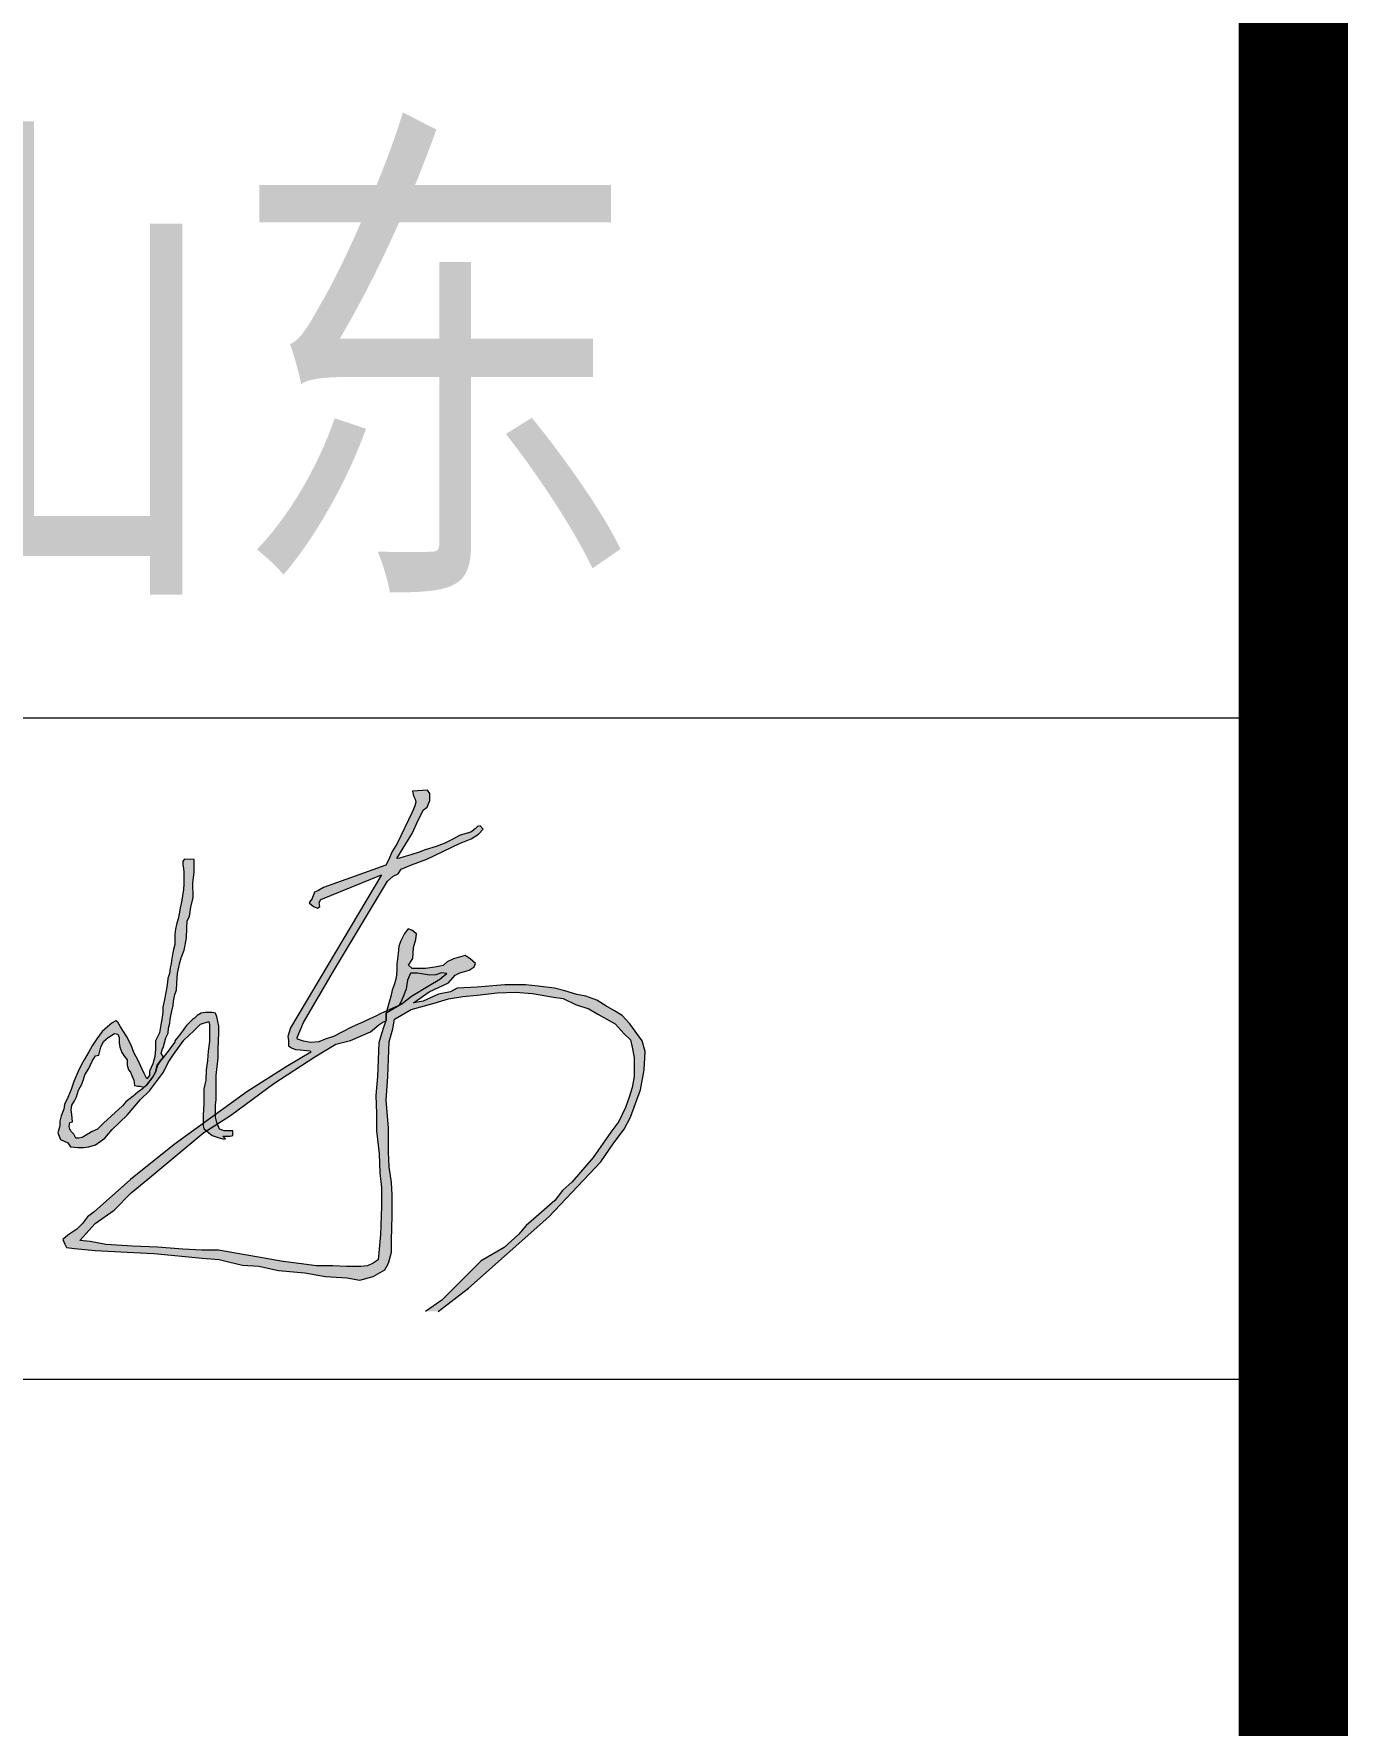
# Model space of a CAD drawing. Header units: inches. Extents: x -3272461 to -2504170, y 403793 to 1071042.
# Drawn here: x -2972552 to -2971352, y 862815 to 864359 of the extents above; entities that cross this region are included whole.
import ezdxf
from ezdxf.enums import TextEntityAlignment as Align

# ---------------------------------------------------------------- set-up
doc = ezdxf.new("R2010")
doc.units = ezdxf.units.IN
doc.header["$LTSCALE"] = 1000
doc.header["$MEASUREMENT"] = 0
doc.linetypes.add('LENGSHUI', pattern=[22, 20, -1, 0, -1])
doc.layers.get('0').update_dxf_attribs({"lineweight": 18})
doc.layers.add('00签名', color=7, linetype='LENGSHUI', lineweight=18)
doc.layers.add('PUB_TITLE', color=153, linetype='Continuous', lineweight=18)
doc.styles.add('-黑体', font='', dxfattribs={"width": 0.7})
doc.styles.get('-黑体').set_extended_font_data('微软雅黑')

msp = doc.modelspace()

# ---------------------------------------------------------------- hatches: boundary and pattern name
at = {"layer": '00签名', "linetype": 'Continuous'}
for points in [[(-2972182.620325855, 863192.5275263682), (-2972155.019997738, 863213.7287022454), (-2972081.664799166, 863278.8659636251), (-2972034.287864206, 863329.0836842224), (-2972022.298259057, 863346.307482568), (-2972012.931625595, 863359.0376726991), (-2972007.311645518, 863369.8953560949), (-2971997.945012055, 863394.9817789489), (-2971994.572395375, 863412.9534921128), (-2971993.824321963, 863429.8026531261), (-2971996.445722069, 863439.5377843714), (-2972007.852269999, 863455.0073825062), (-2972014.820668114, 863462.634073886), (-2972021.787494649, 863466.9447829303), (-2972029.752276257, 863471.5872941852), (-2972038.047090253, 863476.5609277274), (-2972047.999924098, 863480.2080323506), (-2972056.296309678, 863481.8663634796), (-2972067.245527015, 863485.1823458155), (-2972076.535152921, 863487.5029215204), (-2972091.466761062, 863489.4923749375), (-2972103.080757922, 863490.8189038562), (-2972121.993185287, 863490.8189038562), (-2972147.209231243, 863488.497648229), (-2972165.458450668, 863487.5029215204), (-2972171.432036873, 863484.1876191074), (-2972182.381254212, 863482.1974857677), (-2972196.316478861, 863475.8973233065), (-2972205.276072379, 863474.2396720998), (-2972191.007672177, 863484.1876191074), (-2972173.421660692, 863492.4772349856), (-2972167.118042099, 863499.4403219448), (-2972162.804047326, 863501.7615775719), (-2972154.509233329, 863504.0828331992), (-2972149.863634587, 863507.0670133246), (-2972148.537218706, 863510.05119345), (-2972153.514421418, 863514.3619024941), (-2972158.160020164, 863517.3460826197), (-2972168.777633532, 863514.3619024941), (-2972174.418044187, 863511.7088446566), (-2972178.067259437, 863508.3928623205), (-2972185.698865493, 863506.735211114), (-2972194.32528346, 863505.7404844059), (-2972206.60248826, 863505.740484406), (-2972209.718936944, 863508.7674996528), (-2972205.951852981, 863514.6223128355), (-2972205.115770935, 863524.6579698535), (-2972203.023994234, 863532.185392539), (-2972202.604381627, 863537.2032210481), (-2972206.789506612, 863540.5484400541), (-2972210.136977966, 863541.8028971815), (-2972213.484449322, 863537.6213734241), (-2972216.831920676, 863530.9309354118), (-2972218.505656354, 863525.9124269808), (-2972219.343309984, 863519.2219889689), (-2972220.597433055, 863509.603804404), (-2972220.597433054, 863503.749671144), (-2972221.017045661, 863497.0585532093), (-2972222.69078134, 863491.6225723248), (-2972224.782558039, 863485.7684390644), (-2972226.038252693, 863479.9136258814), (-2972227.711988371, 863474.059492621), (-2972230.221806096, 863464.8594604322), (-2972230.221806096, 863458.5871747959), (-2972232.31515438, 863452.7323616132), (-2972234.406931081, 863446.0419236013), (-2972236.918320389, 863437.6781961637), (-2972238.224305691, 863407.0687623372), (-2972239.726738845, 863389.7966894897), (-2972238.975522268, 863373.2745712287), (-2972238.975522269, 863357.5044473218), (-2972236.721872538, 863336.4764822414), (-2972235.969084381, 863319.2044093941), (-2972234.466651227, 863305.6861890127), (-2972234.466651227, 863288.4141161656), (-2972235.217867803, 863262.8803042657), (-2972236.721872538, 863249.3627638068), (-2972237.504520772, 863239.5643997629), (-2972241.9505285, 863236.6012972373), (-2972247.138323308, 863234.0094324303), (-2972253.438798736, 863233.6388746338), (-2972266.409071549, 863233.6388746339), (-2972279.008450823, 863234.0094324303), (-2972293.831619752, 863234.0094324301), (-2972309.765897718, 863236.2314193633), (-2972324.218173107, 863238.0828485001), (-2972383.130525788, 863248.4210710585), (-2972398.55246776, 863248.4210710584), (-2972415.844593263, 863249.3552846584), (-2972438.74412618, 863251.2230319373), (-2972461.643659096, 863252.1572455373), (-2972485.945043865, 863253.558565938), (-2972500.43346566, 863256.3605268167), (-2972509.779668545, 863257.2947404174), (-2972495.759578425, 863272.706545134), (-2972478.469024506, 863284.8499620944), (-2972463.04551095, 863300.7288736119), (-2972447.623568974, 863313.33871745), (-2972396.564415524, 863355.7808436264), (-2972372.151448377, 863371.4652972912), (-2972332.6135684, 863400.4993505409), (-2972295.407917295, 863424.8235802032), (-2972286.643200043, 863430.0134291201), (-2972276.256609347, 863436.5012502087), (-2972262.623128595, 863439.7451607529), (-2972244.446201979, 863447.8545971523), (-2972236.979612118, 863454.0180951778), (-2972233.08522995, 863456.6133595979), (-2972230.195089188, 863457.9718448773), (-2972230.195089188, 863465.1538669015), (-2972215.533793288, 863473.7725652995), (-2972207.198118138, 863480.380052759), (-2972190.811224328, 863490.1471403647), (-2972181.325150572, 863495.8924860155), (-2972177.300327033, 863499.3403733278), (-2972174.713501751, 863501.063977023), (-2972179.601124247, 863501.638511588), (-2972184.77477481, 863499.9149078934), (-2972190.523624675, 863499.6273006494), (-2972201.73529634, 863501.3509043447), (-2972208.059345511, 863501.3509043446), (-2972210.647742376, 863495.0310241289), (-2972212.084169051, 863486.9868602956), (-2972214.097366612, 863481.2415146454), (-2972216.684191893, 863474.9216344296), (-2972218.695817873, 863471.7613543607), (-2972235.081140101, 863464.5793323366), (-2972239.681162944, 863461.9935868325), (-2972245.142413158, 863459.6954485723), (-2972250.892834608, 863456.822775747), (-2972261.241707318, 863452.2264992268), (-2972270.727781072, 863447.3426154628), (-2972278.202228849, 863443.6078008283), (-2972285.964276277, 863441.0227352474), (-2972291.713126143, 863438.7239170641), (-2972299.187573919, 863438.1493824994), (-2972305.51162309, 863439.2984516297), (-2972311.260472956, 863441.0227352475), (-2972311.548072608, 863442.7463389421), (-2972305.51162309, 863456.248241182), (-2972278.301238565, 863503.0792674972), (-2972229.044690582, 863585.3634959724), (-2972223.792460879, 863589.7802729368), (-2972219.297734083, 863592.026057159), (-2972216.409164904, 863596.1973820784), (-2972207.09753684, 863600.3687069973), (-2972192.972150671, 863605.5021223418), (-2972163.113649136, 863619.6193545006), (-2972152.518037928, 863624.1109229465), (-2972145.775947734, 863628.2822478651), (-2972141.601823828, 863632.7738163109), (-2972144.491964589, 863635.982370882), (-2972146.739327987, 863635.3412039058), (-2972148.986691386, 863633.0947397602), (-2972152.838640818, 863630.2071086384), (-2972162.791474663, 863627.3194775172), (-2972169.85573933, 863623.46975597), (-2972177.239035303, 863619.6193545006), (-2972184.623902861, 863617.0526468282), (-2972194.576736707, 863613.8440922572), (-2972200.034843755, 863611.9192314836), (-2972207.740314203, 863609.3518438886), (-2972214.161801506, 863607.4269831154), (-2972218.013750939, 863606.4642127674), (-2972220.581717227, 863606.1439692405), (-2972206.456331059, 863628.9240947638), (-2972200.676049536, 863641.7576331251), (-2972196.18132274, 863650.4205264897), (-2972192.649976198, 863652.9872341622), (-2972190.402612801, 863659.0834198544), (-2972190.402612801, 863665.5005289965), (-2972192.439384103, 863668.4915083473), (-2972206.008429964, 863667.5450561407), (-2972205.378225261, 863663.1303189447), (-2972203.800356134, 863660.2916422473), (-2972203.168579851, 863657.453645473), (-2972204.114672694, 863653.984680561), (-2972205.378225261, 863651.1466837861), (-2972206.324318103, 863648.3080070892), (-2972220.209252105, 863619.6098355845), (-2972224.626971344, 863612.3564216912), (-2972228.098597738, 863604.4727195826), (-2972230.622559709, 863600.0573024639), (-2972287.425848277, 863579.5589970595), (-2972292.475343799, 863576.4055162158), (-2972295.631082054, 863575.1442598632), (-2972297.839155882, 863569.4675863913), (-2972300.469985482, 863565.6369026758), (-2972298.032460566, 863563.4223948912), (-2972296.038121997, 863561.8721714492), (-2972292.935817559, 863560.7645775954), (-2972290.719885818, 863562.3148010371), (-2972291.38466534, 863565.8585574313), (-2972289.83351312, 863568.5156948046), (-2972234.432076405, 863591.1047620879), (-2972317.611239035, 863451.3568782697), (-2972319.935609989, 863443.6649143238), (-2972319.440561409, 863440.2020687144), (-2972319.440561408, 863437.4810186208), (-2972319.192251327, 863435.0081402621), (-2972316.470269924, 863433.276377496), (-2972313.004929859, 863431.7927864656), (-2972308.551064216, 863431.2978028406), (-2972302.857219749, 863430.8034991377), (-2972299.640189765, 863430.5560073252), (-2972298.898402685, 863429.0717363717), (-2972321.32488918, 863415.8785189751), (-2972357.435147078, 863392.8624603228), (-2972423.652216592, 863344.7892154864), (-2972463.562561688, 863312.8818094883), (-2972496.776392493, 863283.3486930771), (-2972502.908708562, 863278.8918006824), (-2972507.368860537, 863272.7636586295), (-2972512.38535282, 863267.7499096561), (-2972520.747744877, 863262.1786241814), (-2972525.207896851, 863258.2785883648), (-2972523.535732756, 863253.8223758922), (-2972521.861997079, 863251.0367331548), (-2972514.615428809, 863249.9223400751), (-2972495.662140291, 863248.2510904177), (-2972466.672724043, 863246.5798407597), (-2972442.145031349, 863245.4654476802), (-2972425.978159129, 863243.7941980228), (-2972413.713526993, 863242.6798049432), (-2972398.104566666, 863241.0085552853), (-2972382.495606337, 863239.8948421284), (-2972374.133214282, 863237.6660559693), (-2972361.312241834, 863234.8804132323), (-2972346.259621818, 863233.7667000756), (-2972328.420585503, 863229.866664259), (-2972304.44923312, 863227.6385580224), (-2972285.495944605, 863224.2953787845), (-2972265.984744196, 863223.1816656274), (-2972254.278023949, 863220.9528794683), (-2972242.013391812, 863224.2953787843), (-2972231.420923768, 863230.4235208371), (-2972228.076595579, 863236.5516628902), (-2972225.288607701, 863246.5798407597), (-2972225.288607701, 863257.7217317863), (-2972224.732267391, 863280.0061937618), (-2972224.732267391, 863298.947476499), (-2972225.288607701, 863310.0893675255), (-2972227.518683687, 863324.5744377901), (-2972228.076595579, 863337.9444350528), (-2972228.076595579, 863351.8719688164), (-2972228.076595579, 863360.2288970283), (-2972230.306671567, 863385.2983218184), (-2972228.634507473, 863407.0252472932), (-2972227.518683686, 863438.7803506372), (-2972224.174355499, 863450.4797781646), (-2972222.502191403, 863459.393562955), (-2972207.449571386, 863468.3066678223), (-2972186.266206882, 863473.877953297), (-2972173.445234436, 863477.7779891134), (-2972160.064778512, 863480.0060953498), (-2972147.243806065, 863481.1204884293), (-2972128.846857858, 863483.3485946658), (-2972112.123645329, 863483.9061311666), (-2972096.514685003, 863482.7917380872), (-2972077.559824903, 863479.4492387712), (-2972068.641092537, 863478.3348456923), (-2972057.490712602, 863472.7635602173), (-2972045.226080464, 863468.8642043235), (-2972036.865259991, 863463.849775427), (-2972021.256299665, 863454.9366705598), (-2972012.893907608, 863446.0228857693), (-2972007.319503431, 863440.4516002951), (-2972005.647339338, 863433.7666016635), (-2972003.97360366, 863424.2959602949), (-2972003.973603659, 863413.7109258467), (-2972003.973603659, 863407.0252472933), (-2972005.647339337, 863396.997749346), (-2972008.433755635, 863388.083964556), (-2972011.778083823, 863378.6133231873), (-2972017.910399892, 863365.8001825027), (-2972025.158539745, 863356.3288612115), (-2972041.267263402, 863332.9164077056), (-2972060.288129978, 863310.9059545224), (-2972069.299585729, 863302.9019061207), (-2972076.307273416, 863293.8976916297), (-2972093.325943509, 863278.890440837), (-2972102.335827677, 863270.8863924352), (-2972109.345086948, 863262.8823440332), (-2972122.359364077, 863250.8762714303), (-2972143.383998719, 863238.8708787494), (-2972179.425106973, 863202.8533408634), (-2972194.303931789, 863192.5275263682)], [(-2972414.133139599, 863605.4450088467), (-2972415.808446859, 863603.4351577528), (-2972415.808446859, 863600.420381112), (-2972415.138952588, 863596.7352008251), (-2972414.802633869, 863593.7204241843), (-2972414.802633869, 863589.7007219968), (-2972414.802633869, 863586.685945356), (-2972414.802633869, 863583.0007650692), (-2972415.138952588, 863577.6409355113), (-2972416.144765578, 863571.9465840531), (-2972416.814259849, 863567.9268818656), (-2972417.149006982, 863564.9114253023), (-2972418.154819973, 863560.8917231145), (-2972418.825885826, 863556.8720209268), (-2972420.166445951, 863550.8424676456), (-2972421.507006075, 863545.817839911), (-2972422.512819064, 863541.4629359003), (-2972423.183884919, 863536.7728300665), (-2972423.183884919, 863531.7482023318), (-2972423.183884919, 863527.3932983209), (-2972424.189697907, 863523.03839431), (-2972425.193939315, 863518.3489683988), (-2972426.199752304, 863512.9891388414), (-2972426.536071022, 863509.9743622006), (-2972427.205565293, 863506.2891819135), (-2972427.876631146, 863500.9293523557), (-2972429.551938407, 863496.5751282678), (-2972429.888257125, 863493.2251498036), (-2972430.22300426, 863488.8702457929), (-2972430.892498533, 863485.185065506), (-2972432.849119113, 863475.7790167804), (-2972434.052951534, 863470.3647934177), (-2972434.052951534, 863466.1540329903), (-2972434.654867744, 863460.7391297051), (-2972435.858700166, 863454.1221233299), (-2972437.064104171, 863446.9027055651), (-2972440.675601435, 863439.6839677223), (-2972440.675601435, 863431.8628184893), (-2972441.277517646, 863425.2458121141), (-2972443.083266278, 863418.6281258166), (-2972446.092847332, 863412.0104395188), (-2972446.092847332, 863407.7996790914), (-2972448.500512174, 863404.7917016763), (-2972450.9097486, 863409.6041935715), (-2972453.317413443, 863414.417365389), (-2972456.326994498, 863421.0343717642), (-2972460.540407973, 863428.855520997), (-2972462.948072814, 863435.4725273722), (-2972467.163057874, 863443.89472815), (-2972472.58030377, 863452.3169289276), (-2972474.987968614, 863456.5283692777), (-2972476.793717247, 863457.7311522902), (-2972480.406786094, 863455.9266378104), (-2972484.62019957, 863452.3169289276), (-2972489.435529254, 863448.1061684999), (-2972494.252430524, 863441.4884822024), (-2972498.465843999, 863434.8707959044), (-2972501.475425052, 863429.4565725417), (-2972505.688838528, 863422.2378346992), (-2972508.699991164, 863417.4246628813), (-2972511.709572219, 863410.8076565063), (-2972515.321069484, 863402.3854557287), (-2972517.728734326, 863395.1660379635), (-2972520.738315378, 863387.947300121), (-2972523.749468016, 863381.329613823), (-2972524.351384227, 863377.1188533953), (-2972526.75904907, 863371.1028985651), (-2972527.962881493, 863366.2897267477), (-2972527.962881493, 863362.0789663198), (-2972529.768630125, 863355.4612800225), (-2972527.36096528, 863349.4453251918), (-2972520.738315378, 863346.437347777), (-2972518.330650537, 863342.8276388943), (-2972511.709572219, 863342.2265873493), (-2972506.290754739, 863342.2265873493), (-2972501.475425052, 863342.8276388943), (-2972495.456262945, 863344.6328332971), (-2972487.027864412, 863350.6487881271), (-2972480.406786094, 863358.4692574376), (-2972466.561141663, 863371.7039501104), (-2972454.521245864, 863386.1421057181), (-2972446.092847332, 863393.9632549509), (-2972433.451035324, 863410.8076565063), (-2972429.237621848, 863419.8315887516), (-2972424.422292163, 863427.0503265942), (-2972414.790061207, 863440.2856991896), (-2972405.759746463, 863448.7078999674), (-2972399.740584355, 863454.7238547977), (-2972391.914102033, 863457.1301007452), (-2972391.312185821, 863454.1221233299), (-2972391.312185821, 863446.9027055651), (-2972391.312185821, 863439.0822362546), (-2972392.516018243, 863430.0583040095), (-2972393.117934453, 863421.6361032315), (-2972394.323338458, 863413.2139024539), (-2972394.925254669, 863403.5882387413), (-2972396.7310033, 863395.7677694308), (-2972396.7310033, 863389.7518146008), (-2972396.7310033, 863381.9313452905), (-2972397.332919512, 863371.7039501104), (-2972397.332919512, 863365.0869437351), (-2972397.332919512, 863362.0789663198), (-2972396.7310033, 863359.6727203727), (-2972391.914102033, 863355.4612800225), (-2972388.904520978, 863353.0550340747), (-2972383.487275083, 863351.2505195949), (-2972379.272290024, 863350.0470566598), (-2972378.068457603, 863350.0470566598), (-2972376.864625182, 863350.0470566598), (-2972379.272290024, 863352.4533026069), (-2972376.864625182, 863352.4533026069), (-2972372.651211706, 863352.4533026069), (-2972370.243546863, 863353.0550340747), (-2972370.243546863, 863357.2657945023), (-2972374.456960338, 863357.2657945023), (-2972378.068457603, 863357.2657945023), (-2972382.28344266, 863359.0709889049), (-2972384.691107503, 863365.0869437351), (-2972385.894939925, 863369.8994356303), (-2972385.894939925, 863374.7119275255), (-2972385.894939925, 863380.7278823555), (-2972385.293023714, 863386.1421057181), (-2972385.293023714, 863396.3695008985), (-2972385.293023714, 863402.9871871963), (-2972385.293023714, 863407.7996790914), (-2972383.487275083, 863424.0423491793), (-2972383.487275083, 863431.2617669448), (-2972382.885358871, 863447.5044370326), (-2972382.885358871, 863452.9186603953), (-2972384.691107503, 863461.3408611729), (-2972385.894939925, 863464.9505700553), (-2972388.904520978, 863465.552301523), (-2972391.312185821, 863465.552301523), (-2972395.527170879, 863465.552301523), (-2972399.138668143, 863464.9505700553), (-2972402.750165409, 863462.5443241079), (-2972405.157830252, 863460.1380781601), (-2972406.963578884, 863458.9346152253), (-2972412.382396364, 863453.5203918626), (-2972414.188144996, 863451.114145915), (-2972415.391977418, 863449.3089515124), (-2972419.003474684, 863444.4964596173), (-2972423.21845974, 863439.6839677223), (-2972423.21845974, 863438.4805047873), (-2972426.228040795, 863434.2697443597), (-2972429.237621848, 863430.0583040095), (-2972431.64528669, 863427.0503265942), (-2972433.451035324, 863424.6440806468), (-2972436.460616377, 863421.0343717642), (-2972438.869852804, 863417.4246628813), (-2972440.675601435, 863410.8076565063), (-2972443.083266278, 863406.5962161561), (-2972448.500512174, 863399.3774783136), (-2972452.715497233, 863395.7677694308), (-2972456.928910709, 863392.7597920157), (-2972461.142324184, 863389.1500831333), (-2972467.764974085, 863383.7358597703), (-2972470.774555138, 863380.1261508882), (-2972477.395633458, 863374.1108759802), (-2972488.231696834, 863364.4852122676), (-2972493.650514313, 863359.0709889049), (-2972498.465843999, 863356.6647429576), (-2972504.485006108, 863353.0550340747), (-2972507.496158742, 863351.2505195949), (-2972511.107656009, 863350.6487881271), (-2972513.515320851, 863350.6487881271), (-2972515.321069484, 863354.2578170875), (-2972517.728734326, 863356.6647429576), (-2972518.932566748, 863359.0709889049), (-2972519.534482958, 863361.4772348525), (-2972518.932566748, 863365.0869437351), (-2972516.524901904, 863365.6879952801), (-2972517.126818114, 863372.3056815777), (-2972517.728734326, 863376.5171219278), (-2972517.126818114, 863380.7278823555), (-2972514.719153273, 863384.9393227056), (-2972512.91340464, 863388.5490315882), (-2972511.107656009, 863394.5643064957), (-2972508.098074954, 863399.9792097809), (-2972506.290754739, 863404.1899702088), (-2972505.086922318, 863408.401410559), (-2972501.475425052, 863414.417365389), (-2972498.465843999, 863421.0343717642), (-2972495.456262945, 863425.8475435821), (-2972492.445110308, 863426.4485951266), (-2972490.639361677, 863433.6680128919), (-2972488.231696834, 863439.0822362546), (-2972484.018283359, 863442.6919451375), (-2972477.997549668, 863446.3009740976), (-2972474.987968614, 863445.6999225526), (-2972473.784136194, 863442.6919451375), (-2972473.784136194, 863437.8787733195), (-2972473.182219983, 863433.6680128919), (-2972471.376471349, 863428.855520997), (-2972468.968806506, 863425.2458121141), (-2972466.561141663, 863422.2378346992), (-2972466.561141663, 863417.4246628813), (-2972465.357309242, 863413.2139024539), (-2972463.549989027, 863410.8076565063), (-2972462.346156605, 863407.7996790914), (-2972460.540407973, 863403.5882387413), (-2972459.938491763, 863398.7757468463), (-2972456.928910709, 863398.1740153786), (-2972455.123162075, 863398.1740153786), (-2972451.376508691, 863397.2098851851), (-2972448.500512174, 863399.3774783136), (-2972443.590887521, 863406.1318290464), (-2972440.675601435, 863410.8076565063), (-2972439.993534502, 863413.3233699864), (-2972439.170025117, 863417.4328219523), (-2972436.460616377, 863421.0343717642), (-2972433.451035324, 863424.6440806468), (-2972435.674824979, 863428.322461708), (-2972434.236826722, 863432.1232288305), (-2972433.825072029, 863433.0479235153), (-2972431.154952858, 863442.3832602941), (-2972429.280054582, 863446.5409867619), (-2972428.83372507, 863450.9978791571), (-2972427.50730919, 863455.6363108761), (-2972427.17570522, 863459.281375732), (-2972426.18089331, 863465.5760988127), (-2972424.524445043, 863471.871501816), (-2972424.405004752, 863475.7953349221), (-2972422.945004334, 863481.9690317865), (-2972421.552581976, 863485.7364827036), (-2972421.151828364, 863492.215464799), (-2972420.545197405, 863501.0279411273), (-2972418.887177556, 863509.9736822778), (-2972417.229157706, 863515.2750384952), (-2972414.555895369, 863522.2598829768), (-2972412.511266153, 863533.2141153761), (-2972412.09322513, 863542.8241408695), (-2972411.675184105, 863548.6741945948), (-2972409.584978987, 863553.2704711149), (-2972408.330855916, 863561.6267194042), (-2972406.240650798, 863570.4017999915), (-2972406.658691821, 863583.7724771772), (-2972405.404568751, 863593.3831825934), (-2972405.404568751, 863601.3219584296), (-2972405.404568751, 863605.0826101208)]]:
    msp.add_hatch(color=256, dxfattribs=at).paths.add_polyline_path(points, flags=0)

# ---------------------------------------------------------------- linework, layer by layer
msp.add_lwpolyline([(-2972182.620325855, 863192.5275263682), (-2972155.019997738, 863213.7287022453), (-2972081.664799166, 863278.865963625), (-2972034.287864205, 863329.0836842225), (-2972022.298259058, 863346.3074825678), (-2972012.931625594, 863359.0376726992), (-2972007.311645518, 863369.8953560949), (-2971997.945012055, 863394.9817789488), (-2971994.572395375, 863412.9534921129), (-2971993.824321964, 863429.802653126), (-2971996.445722069, 863439.5377843715), (-2972007.852269999, 863455.007382506), (-2972014.820668115, 863462.6340738861), (-2972021.787494648, 863466.9447829304), (-2972029.752276258, 863471.5872941851), (-2972038.047090253, 863476.5609277273), (-2972047.999924098, 863480.2080323505), (-2972056.296309677, 863481.8663634798), (-2972067.245527015, 863485.1823458155), (-2972076.535152921, 863487.5029215205), (-2972091.466761063, 863489.4923749375), (-2972103.080757922, 863490.8189038562), (-2972121.993185287, 863490.8189038562), (-2972147.209231243, 863488.4976482289), (-2972165.458450668, 863487.5029215205), (-2972171.432036874, 863484.1876191073), (-2972182.381254211, 863482.1974857678), (-2972196.316478861, 863475.8973233064), (-2972205.276072379, 863474.2396720999), (-2972191.007672177, 863484.1876191073), (-2972173.421660692, 863492.4772349857), (-2972167.118042098, 863499.4403219447), (-2972162.804047326, 863501.7615775717), (-2972154.509233329, 863504.0828331993), (-2972149.863634586, 863507.0670133245), (-2972148.537218706, 863510.0511934501), (-2972153.514421419, 863514.361902494), (-2972158.160020164, 863517.3460826199), (-2972168.777633532, 863514.361902494), (-2972174.418044186, 863511.7088446566), (-2972178.067259437, 863508.3928623206), (-2972185.698865493, 863506.7352111142), (-2972194.32528346, 863505.740484406), (-2972206.60248826, 863505.740484406), (-2972209.718936943, 863508.7674996527), (-2972205.951852981, 863514.6223128357), (-2972205.115770935, 863524.6579698534), (-2972203.023994234, 863532.185392539), (-2972202.604381627, 863537.203221048), (-2972206.789506611, 863540.5484400541), (-2972210.136977967, 863541.8028971816), (-2972213.484449322, 863537.6213734238), (-2972216.831920676, 863530.930935412), (-2972218.505656354, 863525.9124269809), (-2972219.343309985, 863519.2219889688), (-2972220.597433054, 863509.6038044039), (-2972220.597433054, 863503.749671144), (-2972221.017045662, 863497.0585532093), (-2972222.690781339, 863491.6225723249), (-2972224.782558039, 863485.7684390643), (-2972226.038252694, 863479.9136258815), (-2972227.711988371, 863474.0594926209), (-2972230.221806096, 863464.8594604323), (-2972230.221806096, 863458.5871747958), (-2972232.31515438, 863452.7323616133), (-2972234.406931081, 863446.0419236012), (-2972236.918320389, 863437.6781961638), (-2972238.224305691, 863407.0687623371), (-2972239.726738844, 863389.7966894899), (-2972238.975522269, 863373.2745712288), (-2972238.975522269, 863357.5044473216), (-2972236.721872538, 863336.4764822414), (-2972235.96908438, 863319.2044093942), (-2972234.466651227, 863305.6861890126), (-2972234.466651227, 863288.4141161656), (-2972235.217867803, 863262.8803042658), (-2972236.721872538, 863249.3627638067), (-2972237.504520771, 863239.564399763), (-2972241.9505285, 863236.6012972374), (-2972247.138323309, 863234.0094324301), (-2972253.438798736, 863233.6388746339), (-2972266.409071549, 863233.6388746339), (-2972279.008450824, 863234.0094324301), (-2972293.831619752, 863234.0094324301), (-2972309.765897717, 863236.2314193633), (-2972324.218173107, 863238.0828485002), (-2972383.130525787, 863248.4210710584), (-2972398.552467761, 863248.4210710584), (-2972415.844593263, 863249.3552846585), (-2972438.744126179, 863251.2230319371), (-2972461.643659096, 863252.1572455373), (-2972485.945043866, 863253.5585659379), (-2972500.43346566, 863256.3605268167), (-2972509.779668545, 863257.2947404173), (-2972495.759578425, 863272.7065451341), (-2972478.469024506, 863284.8499620943), (-2972463.045510949, 863300.7288736119), (-2972447.623568975, 863313.3387174502), (-2972396.564415525, 863355.7808436265), (-2972372.151448376, 863371.465297291), (-2972332.6135684, 863400.499350541), (-2972295.407917296, 863424.8235802031), (-2972286.643200044, 863430.0134291202), (-2972276.256609348, 863436.5012502088), (-2972262.623128594, 863439.7451607529), (-2972244.446201979, 863447.8545971522), (-2972236.979612118, 863454.0180951778), (-2972233.08522995, 863456.613359598), (-2972230.195089188, 863457.9718448773), (-2972230.195089188, 863465.1538669015), (-2972215.533793287, 863473.7725652996), (-2972207.198118139, 863480.3800527588), (-2972190.811224327, 863490.1471403649), (-2972181.325150573, 863495.8924860153), (-2972177.300327033, 863499.340373328), (-2972174.71350175, 863501.0639770229), (-2972179.601124247, 863501.6385115881), (-2972184.774774809, 863499.9149078934), (-2972190.523624675, 863499.6273006494), (-2972201.735296341, 863501.3509043446), (-2972208.059345511, 863501.3509043446), (-2972210.647742376, 863495.0310241289), (-2972212.08416905, 863486.9868602958), (-2972214.097366612, 863481.2415146453), (-2972216.684191894, 863474.9216344296), (-2972218.695817873, 863471.7613543607), (-2972235.081140101, 863464.5793323366), (-2972239.681162943, 863461.9935868327), (-2972245.142413159, 863459.6954485723), (-2972250.892834608, 863456.8227757472), (-2972261.241707318, 863452.2264992266), (-2972270.727781072, 863447.3426154628), (-2972278.202228849, 863443.6078008283), (-2972285.964276277, 863441.0227352474), (-2972291.713126143, 863438.7239170643), (-2972299.187573919, 863438.1493824995), (-2972305.51162309, 863439.2984516297), (-2972311.260472956, 863441.0227352474), (-2972311.548072608, 863442.7463389421), (-2972305.51162309, 863456.248241182), (-2972278.301238566, 863503.0792674972), (-2972229.044690582, 863585.3634959725), (-2972223.792460878, 863589.7802729367), (-2972219.297734083, 863592.0260571591), (-2972216.409164905, 863596.1973820785), (-2972207.09753684, 863600.3687069973), (-2972192.972150671, 863605.5021223417), (-2972163.113649136, 863619.6193545007), (-2972152.518037927, 863624.1109229464), (-2972145.775947734, 863628.2822478651), (-2972141.601823829, 863632.773816311), (-2972144.491964589, 863635.9823708818), (-2972146.739327987, 863635.3412039059), (-2972148.986691386, 863633.09473976), (-2972152.838640818, 863630.2071086385), (-2972162.791474664, 863627.3194775172), (-2972169.85573933, 863623.4697559699), (-2972177.239035304, 863619.6193545007), (-2972184.62390286, 863617.0526468281), (-2972194.576736707, 863613.8440922571), (-2972200.034843755, 863611.9192314835), (-2972207.740314203, 863609.3518438886), (-2972214.161801507, 863607.4269831155), (-2972218.01375094, 863606.4642127673), (-2972220.581717227, 863606.1439692406), (-2972206.456331059, 863628.9240947638), (-2972200.676049537, 863641.7576331252), (-2972196.181322739, 863650.4205264896), (-2972192.649976199, 863652.9872341622), (-2972190.402612801, 863659.0834198545), (-2972190.402612801, 863665.5005289963), (-2972192.439384104, 863668.4915083474), (-2972206.008429963, 863667.5450561407), (-2972205.37822526, 863663.1303189448), (-2972203.800356135, 863660.2916422472), (-2972203.168579851, 863657.4536454731), (-2972204.114672693, 863653.9846805609), (-2972205.37822526, 863651.1466837861), (-2972206.324318103, 863648.3080070892), (-2972220.209252105, 863619.6098355844), (-2972224.626971344, 863612.3564216914), (-2972228.098597738, 863604.4727195825), (-2972230.622559709, 863600.057302464), (-2972287.425848276, 863579.5589970595), (-2972292.475343799, 863576.4055162158), (-2972295.631082054, 863575.1442598631), (-2972297.839155882, 863569.4675863914), (-2972300.469985481, 863565.636902676), (-2972298.032460566, 863563.422394891), (-2972296.038121997, 863561.8721714492), (-2972292.935817559, 863560.7645775955), (-2972290.719885818, 863562.3148010371), (-2972291.384665339, 863565.8585574313), (-2972289.833513119, 863568.5156948045), (-2972234.432076406, 863591.1047620878), (-2972317.611239035, 863451.3568782699), (-2972319.93560999, 863443.6649143237), (-2972319.440561408, 863440.2020687144), (-2972319.440561408, 863437.4810186208), (-2972319.192251327, 863435.008140262), (-2972316.470269923, 863433.2763774961), (-2972313.004929859, 863431.7927864657), (-2972308.551064217, 863431.2978028406), (-2972302.857219748, 863430.8034991377), (-2972299.640189765, 863430.5560073252), (-2972298.898402685, 863429.0717363716), (-2972321.32488918, 863415.8785189751), (-2972357.435147078, 863392.8624603229), (-2972423.652216592, 863344.7892154863), (-2972463.562561688, 863312.8818094884), (-2972496.776392493, 863283.348693077), (-2972502.908708562, 863278.8918006825), (-2972507.368860536, 863272.7636586295), (-2972512.38535282, 863267.7499096559), (-2972520.747744877, 863262.1786241815), (-2972525.20789685, 863258.2785883648), (-2972523.535732756, 863253.8223758922), (-2972521.861997079, 863251.0367331547), (-2972514.615428808, 863249.9223400753), (-2972495.662140291, 863248.2510904176), (-2972466.672724043, 863246.5798407597), (-2972442.145031349, 863245.4654476803), (-2972425.97815913, 863243.7941980227), (-2972413.713526993, 863242.679804943), (-2972398.104566664, 863241.0085552854), (-2972382.495606338, 863239.8948421283), (-2972374.133214283, 863237.6660559694), (-2972361.312241835, 863234.8804132324), (-2972346.259621818, 863233.7667000757), (-2972328.420585503, 863229.8666642588), (-2972304.44923312, 863227.6385580227), (-2972285.495944605, 863224.2953787844), (-2972265.984744196, 863223.1816656273), (-2972254.278023949, 863220.9528794684), (-2972242.013391812, 863224.2953787844), (-2972231.420923769, 863230.4235208372), (-2972228.076595579, 863236.55166289), (-2972225.288607701, 863246.5798407597), (-2972225.288607701, 863257.7217317864), (-2972224.732267391, 863280.0061937617), (-2972224.732267391, 863298.947476499), (-2972225.288607701, 863310.0893675254), (-2972227.518683687, 863324.5744377901), (-2972228.076595579, 863337.9444350528), (-2972228.076595579, 863351.8719688163), (-2972228.076595579, 863360.2288970284), (-2972230.306671566, 863385.2983218182), (-2972228.634507473, 863407.0252472933), (-2972227.518683687, 863438.7803506372), (-2972224.174355499, 863450.4797781645), (-2972222.502191403, 863459.3935629551), (-2972207.449571386, 863468.3066678222), (-2972186.266206882, 863473.877953297), (-2972173.445234436, 863477.7779891135), (-2972160.064778511, 863480.0060953498), (-2972147.243806065, 863481.1204884294), (-2972128.846857858, 863483.3485946658), (-2972112.12364533, 863483.9061311665), (-2972096.514685002, 863482.7917380871), (-2972077.559824903, 863479.4492387713), (-2972068.641092536, 863478.3348456922), (-2972057.490712603, 863472.7635602173), (-2972045.226080463, 863468.8642043236), (-2972036.865259992, 863463.849775427), (-2972021.256299664, 863454.9366705597), (-2972012.893907608, 863446.0228857694), (-2972007.319503431, 863440.451600295), (-2972005.647339338, 863433.7666016635), (-2972003.973603659, 863424.295960295), (-2972003.973603659, 863413.7109258468), (-2972003.973603659, 863407.0252472933), (-2972005.647339338, 863396.9977493458), (-2972008.433755634, 863388.083964556), (-2972011.778083823, 863378.6133231872), (-2972017.910399892, 863365.8001825027), (-2972025.158539746, 863356.3288612117), (-2972041.267263402, 863332.9164077055), (-2972060.288129977, 863310.9059545225), (-2972069.29958573, 863302.9019061206), (-2972076.307273415, 863293.8976916298), (-2972093.325943509, 863278.890440837), (-2972102.335827678, 863270.8863924351), (-2972109.345086947, 863262.8823440333), (-2972122.359364077, 863250.8762714302), (-2972143.383998718, 863238.8708787495), (-2972179.425106973, 863202.8533408633), (-2972194.303931789, 863192.5275263682)], dxfattribs=at)
msp.add_lwpolyline([(-2972414.133139599, 863605.4450088467), (-2972415.808446859, 863603.4351577528), (-2972415.808446859, 863600.420381112), (-2972415.138952588, 863596.7352008251), (-2972414.802633869, 863593.7204241843), (-2972414.802633869, 863589.7007219968), (-2972414.802633869, 863586.685945356), (-2972414.802633869, 863583.0007650692), (-2972415.138952588, 863577.6409355113), (-2972416.144765578, 863571.9465840531), (-2972416.814259849, 863567.9268818656), (-2972417.149006982, 863564.9114253023), (-2972418.154819973, 863560.8917231145), (-2972418.825885826, 863556.8720209268), (-2972420.166445951, 863550.8424676456), (-2972421.507006075, 863545.817839911), (-2972422.512819064, 863541.4629359003), (-2972423.183884919, 863536.7728300665), (-2972423.183884919, 863531.7482023318), (-2972423.183884919, 863527.3932983209), (-2972424.189697907, 863523.03839431), (-2972425.193939315, 863518.3489683988), (-2972426.199752304, 863512.9891388414), (-2972426.536071022, 863509.9743622006), (-2972427.205565293, 863506.2891819135), (-2972427.876631146, 863500.9293523557), (-2972429.551938407, 863496.5751282678), (-2972429.888257125, 863493.2251498036), (-2972430.22300426, 863488.8702457929), (-2972430.892498533, 863485.185065506), (-2972432.849119113, 863475.7790167804), (-2972434.052951534, 863470.3647934177), (-2972434.052951534, 863466.1540329903), (-2972434.654867744, 863460.7391297051), (-2972435.858700166, 863454.1221233299), (-2972437.064104171, 863446.9027055651), (-2972440.675601435, 863439.6839677223), (-2972440.675601435, 863431.8628184893), (-2972441.277517646, 863425.2458121141), (-2972443.083266278, 863418.6281258166), (-2972446.092847332, 863412.0104395188), (-2972446.092847332, 863407.7996790914), (-2972448.500512174, 863404.7917016763), (-2972450.9097486, 863409.6041935715), (-2972453.317413443, 863414.417365389), (-2972456.326994498, 863421.0343717642), (-2972460.540407973, 863428.855520997), (-2972462.948072814, 863435.4725273722), (-2972467.163057874, 863443.89472815), (-2972472.58030377, 863452.3169289276), (-2972474.987968614, 863456.5283692777), (-2972476.793717247, 863457.7311522902), (-2972480.406786094, 863455.9266378104), (-2972484.62019957, 863452.3169289276), (-2972489.435529254, 863448.1061684999), (-2972494.252430524, 863441.4884822024), (-2972498.465843999, 863434.8707959044), (-2972501.475425052, 863429.4565725417), (-2972505.688838528, 863422.2378346992), (-2972508.699991164, 863417.4246628813), (-2972511.709572219, 863410.8076565063), (-2972515.321069484, 863402.3854557287), (-2972517.728734326, 863395.1660379635), (-2972520.738315378, 863387.947300121), (-2972523.749468016, 863381.329613823), (-2972524.351384227, 863377.1188533953), (-2972526.75904907, 863371.1028985651), (-2972527.962881493, 863366.2897267477), (-2972527.962881493, 863362.0789663198), (-2972529.768630125, 863355.4612800225), (-2972527.36096528, 863349.4453251918), (-2972520.738315378, 863346.437347777), (-2972518.330650537, 863342.8276388943), (-2972511.709572219, 863342.2265873493), (-2972506.290754739, 863342.2265873493), (-2972501.475425052, 863342.8276388943), (-2972495.456262945, 863344.6328332971), (-2972487.027864412, 863350.6487881271), (-2972480.406786094, 863358.4692574376), (-2972466.561141663, 863371.7039501104), (-2972454.521245864, 863386.1421057181), (-2972446.092847332, 863393.9632549509), (-2972433.451035324, 863410.8076565063), (-2972429.237621848, 863419.8315887516), (-2972424.422292163, 863427.0503265942), (-2972414.790061207, 863440.2856991896), (-2972405.759746463, 863448.7078999674), (-2972399.740584355, 863454.7238547977), (-2972391.914102033, 863457.1301007452), (-2972391.312185821, 863454.1221233299), (-2972391.312185821, 863446.9027055651), (-2972391.312185821, 863439.0822362546), (-2972392.516018243, 863430.0583040095), (-2972393.117934453, 863421.6361032315), (-2972394.323338458, 863413.2139024539), (-2972394.925254669, 863403.5882387413), (-2972396.7310033, 863395.7677694308), (-2972396.7310033, 863389.7518146008), (-2972396.7310033, 863381.9313452905), (-2972397.332919512, 863371.7039501104), (-2972397.332919512, 863365.0869437351), (-2972397.332919512, 863362.0789663198), (-2972396.7310033, 863359.6727203727), (-2972391.914102033, 863355.4612800225), (-2972388.904520978, 863353.0550340747), (-2972383.487275083, 863351.2505195949), (-2972379.272290024, 863350.0470566598), (-2972378.068457603, 863350.0470566598), (-2972376.864625182, 863350.0470566598), (-2972379.272290024, 863352.4533026069), (-2972376.864625182, 863352.4533026069), (-2972372.651211706, 863352.4533026069), (-2972370.243546863, 863353.0550340747), (-2972370.243546863, 863357.2657945023), (-2972374.456960338, 863357.2657945023), (-2972378.068457603, 863357.2657945023), (-2972382.28344266, 863359.0709889049), (-2972384.691107503, 863365.0869437351), (-2972385.894939925, 863369.8994356303), (-2972385.894939925, 863374.7119275255), (-2972385.894939925, 863380.7278823555), (-2972385.293023714, 863386.1421057181), (-2972385.293023714, 863396.3695008985), (-2972385.293023714, 863402.9871871963), (-2972385.293023714, 863407.7996790914), (-2972383.487275083, 863424.0423491793), (-2972383.487275083, 863431.2617669448), (-2972382.885358871, 863447.5044370326), (-2972382.885358871, 863452.9186603953), (-2972384.691107503, 863461.3408611729), (-2972385.894939925, 863464.9505700553), (-2972388.904520978, 863465.552301523), (-2972391.312185821, 863465.552301523), (-2972395.527170879, 863465.552301523), (-2972399.138668143, 863464.9505700553), (-2972402.750165409, 863462.5443241079), (-2972405.157830252, 863460.1380781601), (-2972406.963578884, 863458.9346152253), (-2972412.382396364, 863453.5203918626), (-2972414.188144996, 863451.114145915), (-2972415.391977418, 863449.3089515124), (-2972419.003474684, 863444.4964596173), (-2972423.21845974, 863439.6839677223), (-2972423.21845974, 863438.4805047873), (-2972426.228040795, 863434.2697443597), (-2972429.237621848, 863430.0583040095), (-2972431.64528669, 863427.0503265942), (-2972433.451035324, 863424.6440806468), (-2972436.460616377, 863421.0343717642), (-2972438.869852804, 863417.4246628813), (-2972440.675601435, 863410.8076565063), (-2972443.083266278, 863406.5962161561), (-2972448.500512174, 863399.3774783136), (-2972452.715497233, 863395.7677694308), (-2972456.928910709, 863392.7597920157), (-2972461.142324184, 863389.1500831333), (-2972467.764974085, 863383.7358597703), (-2972470.774555138, 863380.1261508882), (-2972477.395633458, 863374.1108759802), (-2972488.231696834, 863364.4852122676), (-2972493.650514313, 863359.0709889049), (-2972498.465843999, 863356.6647429576), (-2972504.485006108, 863353.0550340747), (-2972507.496158742, 863351.2505195949), (-2972511.107656009, 863350.6487881271), (-2972513.515320851, 863350.6487881271), (-2972515.321069484, 863354.2578170875), (-2972517.728734326, 863356.6647429576), (-2972518.932566748, 863359.0709889049), (-2972519.534482958, 863361.4772348525), (-2972518.932566748, 863365.0869437351), (-2972516.524901904, 863365.6879952801), (-2972517.126818114, 863372.3056815777), (-2972517.728734326, 863376.5171219278), (-2972517.126818114, 863380.7278823555), (-2972514.719153273, 863384.9393227056), (-2972512.91340464, 863388.5490315882), (-2972511.107656009, 863394.5643064957), (-2972508.098074954, 863399.9792097809), (-2972506.290754739, 863404.1899702088), (-2972505.086922318, 863408.401410559), (-2972501.475425052, 863414.417365389), (-2972498.465843999, 863421.0343717642), (-2972495.456262945, 863425.8475435821), (-2972492.445110308, 863426.4485951266), (-2972490.639361677, 863433.6680128919), (-2972488.231696834, 863439.0822362546), (-2972484.018283359, 863442.6919451375), (-2972477.997549668, 863446.3009740976), (-2972474.987968614, 863445.6999225526), (-2972473.784136194, 863442.6919451375), (-2972473.784136194, 863437.8787733195), (-2972473.182219983, 863433.6680128919), (-2972471.376471349, 863428.855520997), (-2972468.968806506, 863425.2458121141), (-2972466.561141663, 863422.2378346992), (-2972466.561141663, 863417.4246628813), (-2972465.357309242, 863413.2139024539), (-2972463.549989027, 863410.8076565063), (-2972462.346156605, 863407.7996790914), (-2972460.540407973, 863403.5882387413), (-2972459.938491763, 863398.7757468463), (-2972456.928910709, 863398.1740153786), (-2972455.123162075, 863398.1740153786), (-2972451.376508691, 863397.2098851851), (-2972448.500512174, 863399.3774783136), (-2972443.590887521, 863406.1318290464), (-2972440.675601435, 863410.8076565063), (-2972439.993534502, 863413.3233699864), (-2972439.170025117, 863417.4328219523), (-2972436.460616377, 863421.0343717642), (-2972433.451035324, 863424.6440806468), (-2972435.674824979, 863428.322461708), (-2972434.236826722, 863432.1232288305), (-2972433.825072029, 863433.0479235153), (-2972431.154952858, 863442.3832602941), (-2972429.280054582, 863446.5409867619), (-2972428.83372507, 863450.9978791571), (-2972427.50730919, 863455.6363108761), (-2972427.17570522, 863459.281375732), (-2972426.18089331, 863465.5760988127), (-2972424.524445043, 863471.871501816), (-2972424.405004752, 863475.7953349221), (-2972422.945004334, 863481.9690317865), (-2972421.552581976, 863485.7364827036), (-2972421.151828364, 863492.215464799), (-2972420.545197405, 863501.0279411273), (-2972418.887177556, 863509.9736822778), (-2972417.229157706, 863515.2750384952), (-2972414.555895369, 863522.2598829768), (-2972412.511266153, 863533.2141153761), (-2972412.09322513, 863542.8241408695), (-2972411.675184105, 863548.6741945948), (-2972409.584978987, 863553.2704711149), (-2972408.330855916, 863561.6267194042), (-2972406.240650798, 863570.4017999915), (-2972406.658691821, 863583.7724771772), (-2972405.404568751, 863593.3831825934), (-2972405.404568751, 863601.3219584296), (-2972405.404568751, 863605.0826101208)], close=True, dxfattribs=at)
at = {"layer": 'PUB_TITLE'}
for p, q in [((-2973506.918443563, 863734.5222809287), (-2971402.191020142, 863734.5222809287)), ((-2975611.645866985, 863130.5785424875), (-2971402.191020141, 863130.5785424875))]:
    msp.add_line(p, q, dxfattribs=at)
msp.add_lwpolyline([(-2971402.191020142, 858130.5785424875, 99.99999999999997, 99.99999999999997, 0), (-2971402.191020142, 898130.5785424875, 99.99999999999997, 99.99999999999997, 0), (-3027302.191020142, 898130.5785424875, 99.99999999999997, 99.99999999999997, 0), (-3027302.191020142, 858130.5785424875, 99.99999999999997, 99.99999999999997, 0)], format="xyseb", close=True, dxfattribs=at)

# ---------------------------------------------------------------- texts
at = {"style": '-黑体', "width": 0.8}
msp.add_text('卢山东', height=349.9999999999999, dxfattribs=at).set_placement((-2973139.149170385, 864058.2777681258), align=Align.MIDDLE_LEFT)

doc.saveas('drawing.dxf')
